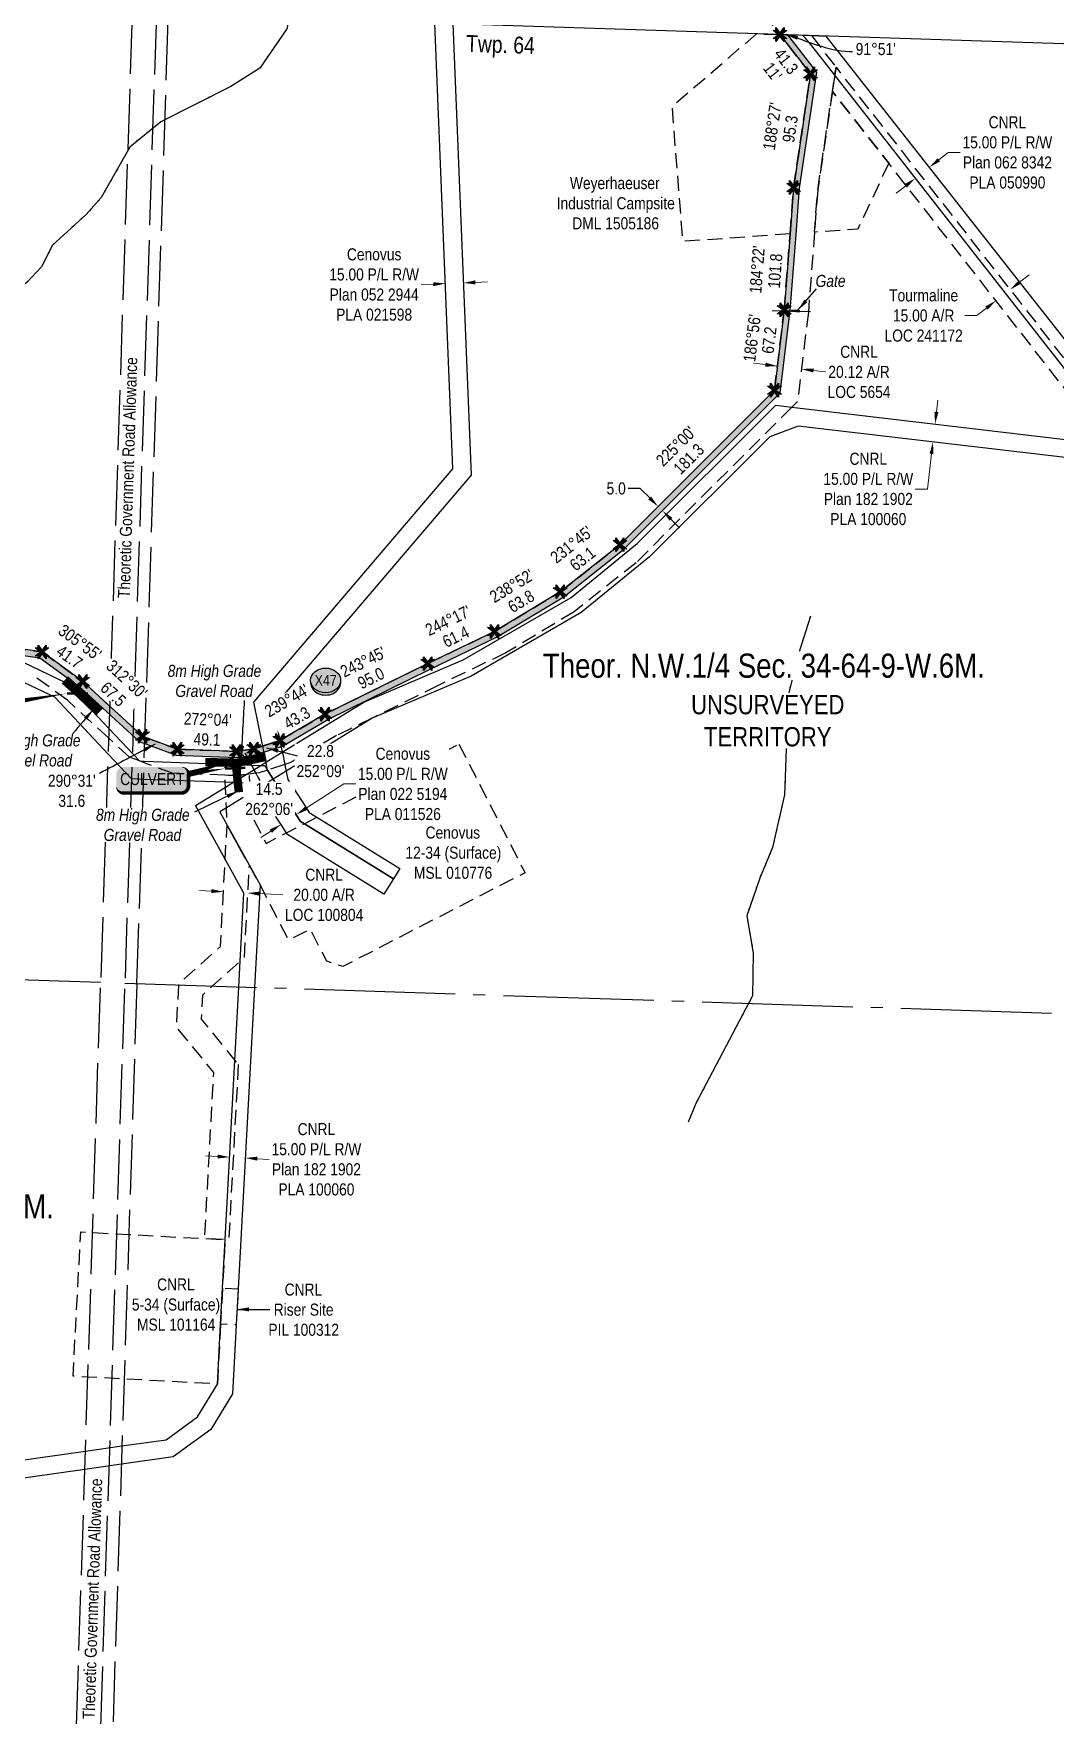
# Model space of a CAD drawing. Extents: x 350972 to 367082, y 6047220 to 6054831.
# Drawn here: x 352305 to 353153, y 6050028 to 6051423 of the extents above; entities that cross this region are included whole.
import ezdxf
from ezdxf.enums import TextEntityAlignment as Align

# ---------------------------------------------------------------- set-up
doc = ezdxf.new("R2010")
doc.units = 0
doc.header["$LTSCALE"] = 5
doc.header["$PDSIZE"] = 0.5
for name, pattern in [('foc-ACCESSROAD', [3.75, 2.5, -1.25]), ('foc-QUARTERLINE', [33, 25, -3, 2, -3]), ('foc-TRAV', [1.875, 1.25, -0.625]), ('foc-UNSURVEYED', [12.5, 10, -2.5]), ('foc-WHEELTRACKS', [2, 0.4, -1.6])]:
    doc.linetypes.add(name, pattern=pattern)
doc.layers.get('Defpoints').update_dxf_attribs({"color": 9})
for name, color, linetype in [('AS-FENCE', 48, 'foc-FENCE'), ('AS-ROADS', 254, 'Continuous'), ('C-AR', 13, 'foc-ACCESSROAD'), ('C-RW', 13, 'Continuous'), ('C-SYMBOL', 7, 'Continuous'), ('C-WS', 13, 'foc-ACCESSROAD'), ('D-TXT', 6, 'Continuous'), ('F-AR', 190, 'foc-ACCESSROAD'), ('F-RW', 190, 'Continuous'), ('F-WS', 190, 'foc-ACCESSROAD'), ('L-BD', 7, 'Continuous'), ('L-BD1', 253, 'Continuous'), ('L-MON', 1, 'Continuous'), ('L-QSEC', 8, 'foc-QUARTERLINE'), ('L-ROAD-T', 7, 'Continuous'), ('L-SEC', 7, 'Continuous'), ('L-UNS-T', 3, 'Continuous'), ('L-USEC', 7, 'foc-UNSURVEYED'), ('P-CROSSINGS', 250, 'Continuous'), ('P-PROPOSED', 10, 'Continuous'), ('P-PROPOSED-H', 21, 'Continuous'), ('P-TRAV', 4, 'foc-TRAV'), ('P-TXT', 4, 'Continuous'), ('T-WATER-P3', 160, 'foc-WHEELTRACKS')]:
    doc.layers.add(name, color=color, linetype=linetype)
for name, color, linetype, lineweight in [('AS-GENERAL', 48, 'Continuous', 18), ('C-AR-T', 13, 'Continuous', 9), ('C-RW-T', 13, 'Continuous', 9), ('C-WS-T', 13, 'Continuous', 9), ('F-AR-T', 190, 'Continuous', 9), ('F-RW-T', 190, 'Continuous', 9), ('F-WS-T', 190, 'Continuous', 9), ('T-TEXT', 48, 'Continuous', 18)]:
    doc.layers.add(name, color=color, linetype=linetype, lineweight=lineweight)
doc.styles.add('175L', font='ARIALN.TTF', dxfattribs={"height": 20})
doc.styles.add('80', font='ARIALN.TTF', dxfattribs={"height": 10})
doc.styles.add('80CG', font='ARIALN.TTF', dxfattribs={"height": 10})
doc.styles.add('80L', font='ARIALN.TTF', dxfattribs={"height": 10})
doc.styles.add('Crossing', font='ARIALN.TTF', dxfattribs={"height": 10})
doc.styles.add('foc-LtypeFont', font='ARIALN.TTF', dxfattribs={"height": 7.35})
doc.styles.get("Standard").update_dxf_attribs({"font": 'ARIALN.TTF'})
doc.linetypes.add('foc-FENCE', pattern='A,10,-1,["X",foc-LtypeFont,S=0.2,R=0,X=-0.625,Y=-0.75],-1.24', length=12.24)
doc.linetypes.add('foc-TOPO-flowdirection-NOLINE', pattern='A,0,[">",foc-LtypeFont,S=0.3,R=0,X=0,Y=-0.945],-20,[">",foc-LtypeFont,S=0.3,R=0,X=0,Y=-0.945],0', length=20)
doc.dimstyles.new('Compass 5 000', dxfattribs={"dimscale": 5, "dimtxt": 9, "dimasz": 2, "dimexe": 0.2, "dimexo": 0.0625, "dimgap": 0.5, "dimtad": 0, "dimtih": 1, "dimtoh": 1, "dimzin": 0, "dimdsep": 46, "dimtxsty": '80CG', "dimcen": 0.1, "dimse1": 1, "dimse2": 1, "dimclrd": 256, "dimclrt": 256, "dimaunit": 1, "dimadec": 4, "dimazin": 0, "dimtfac": 0.06, "dimtofl": 0, "dimtmove": 0, "dimatfit": 1, "dimfxl": 0.2, "dimtolj": 1, "dimtzin": 0, "dimlwd": -1, "dimarcsym": 0})

# ---------------------------------------------------------------- blocks, each defined once
blk = doc.blocks.new('*D476')
at = {"layer": 'Defpoints', "color": 0, "transparency": 16777216}
for p in [(352646, 6051224.1), (352661, 6051224.7), (352646.4, 6051215.4)]:
    blk.add_point(p, dxfattribs=at)
at = {"layer": 'F-RW-T', "transparency": 16777216}
for p, q in [((352636.4, 6051215), (352626.4, 6051214.6)), ((352671.4, 6051216.4), (352681.4, 6051216.8))]:
    blk.add_line(p, q, dxfattribs=at)
for points in [[(352636.3, 6051216.6), (352636.5, 6051213.3), (352646.4, 6051215.4)], [(352671.3, 6051218.1), (352671.4, 6051214.7), (352661.4, 6051216)]]:
    blk.add_solid(points, dxfattribs=at)
at = {"layer": 'F-RW-T', "transparency": 16777216, "insert": (352587.3, 6051214.6), "char_height": 10, "attachment_point": 5, "style": '80CG'}
blk.add_mtext('\\A1;Cenovus\\P15.00 P/L R/W\\PPlan 052 2944\\PPLA 021598', dxfattribs=at)
blk = doc.blocks.new('*D481')
at = {"layer": 'C-RW-T', "transparency": 16777216}
for p, q in [((353055.8, 6051318), (353063.6, 6051324.2)), ((353063.6, 6051324.2), (353073.6, 6051324.2)), ((353028.3, 6051296.5), (353020.4, 6051290.3))]:
    blk.add_line(p, q, dxfattribs=at)
for points in [[(353054.8, 6051319.4), (353056.8, 6051316.7), (353047.9, 6051311.9)], [(353027.2, 6051297.8), (353029.3, 6051295.1), (353036.1, 6051302.6)]]:
    blk.add_solid(points, dxfattribs=at)
at = {"layer": 'Defpoints', "color": 0, "transparency": 16777216}
for p in [(353047.9, 6051311.9), (353049.6, 6051309.7), (353037.8, 6051300.5)]:
    blk.add_point(p, dxfattribs=at)
at = {"layer": 'C-RW-T', "transparency": 16777216, "insert": (353112.7, 6051324.2), "char_height": 10, "attachment_point": 5, "style": '80CG'}
blk.add_mtext('\\A1;CNRL\\P15.00 P/L R/W\\PPlan 062 8342\\PPLA 050990', dxfattribs=at)
blk = doc.blocks.new('*D482')
at = {"layer": 'Defpoints', "color": 0, "transparency": 16777216}
for p in [(353103.2, 6051201.2), (353115.3, 6051185.7), (353127.1, 6051194.9)]:
    blk.add_point(p, dxfattribs=at)
at = {"layer": 'F-AR-T', "transparency": 16777216}
for p, q in [((353122.8, 6051216.6), (353130.7, 6051222.7)), ((353087.4, 6051188.9), (353077.4, 6051188.9)), ((353095.3, 6051195.1), (353087.4, 6051188.9))]:
    blk.add_line(p, q, dxfattribs=at)
for points in [[(353121.8, 6051217.9), (353123.9, 6051215.3), (353115, 6051210.4)], [(353094.3, 6051196.4), (353096.3, 6051193.8), (353103.2, 6051201.2)]]:
    blk.add_solid(points, dxfattribs=at)
at = {"layer": 'F-AR-T', "transparency": 16777216, "insert": (353043.2, 6051188.9), "char_height": 10, "attachment_point": 5, "style": '80CG'}
blk.add_mtext('\\A1;Tourmaline\\P15.00 A/R\\PLOC 241172', dxfattribs=at)
blk = doc.blocks.new('*D483')
at = {"layer": 'C-RW-T', "transparency": 16777216}
for p, q in [((353053.9, 6051108.9), (353055, 6051118.8)), ((353049.8, 6051074.1), (353046.3, 6051045)), ((353046.3, 6051045), (353036.3, 6051045))]:
    blk.add_line(p, q, dxfattribs=at)
for points in [[(353052.2, 6051109.1), (353055.5, 6051108.7), (353052.7, 6051098.9)], [(353048.1, 6051074.3), (353051.4, 6051073.9), (353050.9, 6051084)]]:
    blk.add_solid(points, dxfattribs=at)
at = {"layer": 'Defpoints', "color": 0, "transparency": 16777216}
for p in [(353031.1, 6051101.5), (353029.4, 6051086.6), (353050.9, 6051084)]:
    blk.add_point(p, dxfattribs=at)
at = {"layer": 'C-RW-T', "transparency": 16777216, "insert": (352997.3, 6051045), "char_height": 10, "attachment_point": 5, "style": '80CG'}
blk.add_mtext('\\A1;CNRL\\P15.00 P/L R/W\\PPlan 182 1902\\PPLA 100060', dxfattribs=at)
blk = doc.blocks.new('*D484')
at = {"layer": 'C-AR-T', "transparency": 16777216}
for p, q in [((352912, 6051148.2), (352902, 6051149.4)), ((352951.8, 6051143.3), (352961.7, 6051142.1))]:
    blk.add_line(p, q, dxfattribs=at)
for points in [[(352912.2, 6051149.8), (352911.7, 6051146.5), (352921.9, 6051146.9)], [(352952, 6051145), (352951.6, 6051141.7), (352941.8, 6051144.5)]]:
    blk.add_solid(points, dxfattribs=at)
at = {"layer": 'Defpoints', "color": 0, "transparency": 16777216}
for p in [(352925.7, 6051178.4), (352945.7, 6051175.9), (352921.9, 6051146.9)]:
    blk.add_point(p, dxfattribs=at)
at = {"layer": 'C-AR-T', "transparency": 16777216, "insert": (352989.6, 6051142.1), "char_height": 10, "attachment_point": 5, "style": '80CG'}
blk.add_mtext('\\A1;CNRL\\P20.12 A/R\\PLOC 5654', dxfattribs=at)
blk = doc.blocks.new('*D487')
at = {"layer": 'C-AR-T', "transparency": 16777216}
for p, q in [((352452.3, 6050711.5), (352442.3, 6050712)), ((352492.2, 6050709.3), (352511.5, 6050708.3))]:
    blk.add_line(p, q, dxfattribs=at)
for points in [[(352452.4, 6050713.1), (352452.2, 6050709.8), (352462.3, 6050710.9)], [(352492.3, 6050711), (352492.1, 6050707.6), (352482.2, 6050709.8)]]:
    blk.add_solid(points, dxfattribs=at)
at = {"layer": 'Defpoints', "color": 0, "transparency": 16777216}
for p in [(352482.2, 6050709.8), (352461.5, 6050696.7), (352481.5, 6050695.7)]:
    blk.add_point(p, dxfattribs=at)
at = {"layer": 'C-AR-T', "transparency": 16777216, "insert": (352545.8, 6050708.3), "char_height": 10, "attachment_point": 5, "style": '80CG'}
blk.add_mtext('\\A1;CNRL\\P20.00 A/R\\PLOC 100804', dxfattribs=at)
blk = doc.blocks.new('*D488')
at = {"layer": 'Defpoints', "color": 0, "transparency": 16777216}
for p in [(352501.5, 6050779.8), (352514.1, 6050788), (352522.6, 6050774.8)]:
    blk.add_point(p, dxfattribs=at)
at = {"layer": 'F-RW-T', "transparency": 16777216}
for p, q in [((352531, 6050780.2), (352562.1, 6050800.3)), ((352562.1, 6050800.3), (352572.1, 6050800.3)), ((352501.6, 6050761.2), (352493.2, 6050755.8))]:
    blk.add_line(p, q, dxfattribs=at)
for points in [[(352530.1, 6050781.6), (352531.9, 6050778.8), (352522.6, 6050774.8)], [(352500.7, 6050762.6), (352502.5, 6050759.8), (352510, 6050766.7)]]:
    blk.add_solid(points, dxfattribs=at)
at = {"layer": 'F-RW-T', "transparency": 16777216, "insert": (352611.1, 6050800.3), "char_height": 10, "attachment_point": 5, "style": '80CG', "bg_fill": 3, "box_fill_scale": 1.1, "bg_fill_color": 256, "bg_fill_true_color": 13158600, "bg_fill_transparency": 0}
blk.add_mtext('\\A1;Cenovus\\P15.00 P/L R/W\\PPlan 022 5194\\PPLA 011526', dxfattribs=at)
blk = doc.blocks.new('*D489')
at = {"layer": 'C-RW-T', "transparency": 16777216}
for p, q in [((352457.4, 6050491.2), (352447.4, 6050491.8)), ((352490.3, 6050489.4), (352500.3, 6050488.9))]:
    blk.add_line(p, q, dxfattribs=at)
for points in [[(352457.5, 6050492.9), (352457.3, 6050489.6), (352467.4, 6050490.7)], [(352490.4, 6050491.1), (352490.3, 6050487.8), (352480.4, 6050490)]]:
    blk.add_solid(points, dxfattribs=at)
at = {"layer": 'Defpoints', "color": 0, "transparency": 16777216}
for p in [(352468.1, 6050504.6), (352481.1, 6050503.9), (352480.4, 6050490)]:
    blk.add_point(p, dxfattribs=at)
at = {"layer": 'C-RW-T', "transparency": 16777216, "insert": (352539.4, 6050488.9), "char_height": 10, "attachment_point": 5, "style": '80CG'}
blk.add_mtext('\\A1;CNRL\\P15.00 P/L R/W\\PPlan 182 1902\\PPLA 100060', dxfattribs=at)
blk = doc.blocks.new('*U524')
h = blk.add_hatch(color=254)
edge = h.paths.add_edge_path()
edge.add_line((-24, -11.5), (24, -11.5))
edge.add_arc((24, -5.5), 6, 270, 360)
edge.add_line((30, -5.5), (30, 4))
edge.add_arc((24, 4), 6, 0, 90)
edge.add_line((24, 10), (-24, 10))
edge.add_arc((-24, 4), 6, 90, 180)
edge.add_line((-30, 4), (-30, -5.5))
edge.add_arc((-24, -5.5), 6, 180, 270)
at = {"color": 160, "flags": 128}
blk.add_lwpolyline([(-24, -11.5, 3, 3, 0), (24, -11.5, 3, 3, 0.414214), (30, -5.5, 3, 3, 0), (30, 4, 3, 0, 0.414214), (24, 10, 0, 0, 0), (-24, 10, 0, 0, 0.414214), (-30, 4, 0, 0, 0), (-30, -5.5, 0, 3, 0.414214)], format="xyseb", close=True, dxfattribs=at)
at = {"color": 160, "style": '80'}
blk.add_attdef('ENTER_TEXT_001', (-26.8, -4.9), '', height=10, dxfattribs=at)
blk = doc.blocks.new('xing2')
h = blk.add_hatch(color=50)
h.dxf.hatch_style = 1
edge = h.paths.add_edge_path()
edge.add_ellipse((0, 0), major_axis=(-12.5, 0), ratio=0.816297, start_angle=0, end_angle=360)
h = blk.add_hatch(color=250)
h.dxf.hatch_style = 1
edge = h.paths.add_edge_path()
edge.add_ellipse((0, -2), major_axis=(-12.5, 0), ratio=0.816297, start_angle=0, end_angle=180)
edge.add_line((12.5, -2), (12.5, 0))
edge.add_ellipse((0, 0), major_axis=(-12.5, 0), ratio=0.816297, start_angle=0, end_angle=180, ccw=False)
edge.add_line((-12.5, 0), (-12.5, -2))
at = {"color": 250}
blk.add_ellipse((0, 0), major_axis=(-12.5, 0), ratio=0.816297, dxfattribs=at)
blk.add_ellipse((0, -2), major_axis=(-12.5, 0), ratio=0.816297, start_param=0, end_param=3.141593, dxfattribs=at)
at = {"color": 250, "style": 'Crossing'}
blk.add_attdef('CROSSING', text='', height=9, dxfattribs=at).set_placement((0.1, 0), align=Align.MIDDLE_CENTER)
at = {"color": 250, "style": 'Crossing', "flags": 1}
for tag, p in [('OWNER', (0.1, -12.5)), ('DESCRIPTION', (0.1, -25.8)), ('LOCATION', (0.1, -39.3)), ('DWG_REF', (0.1, -52.8))]:
    blk.add_attdef(tag, text='', height=9, dxfattribs=at).set_placement(p, align=Align.MIDDLE_CENTER)
blk = doc.blocks.new('TEMP')
h = blk.add_hatch(color=255)
h.dxf.hatch_style = 1
h.paths.add_polyline_path([(0, 0.25), (-0.67, 1.15), (-0.67, 0.67), (-1.15, 0.67), (-0.25, 0), (-1.15, -0.67), (-0.67, -0.67), (-0.67, -1.15), (0, -0.25), (0.67, -1.15), (0.67, -0.67), (1.15, -0.67), (0.25, 0), (1.15, 0.67), (0.67, 0.67), (0.67, 1.15)])
h.paths.add_polyline_path([(0.57, 0.85), (0.57, 0.57), (0.85, 0.57), (0.08, 0), (0.85, -0.57), (0.57, -0.57), (0.57, -0.85), (0, -0.08), (-0.57, -0.85), (-0.57, -0.57), (-0.85, -0.57), (-0.08, 0), (-0.85, 0.57), (-0.57, 0.57), (-0.57, 0.85), (0, 0.08)], flags=16)
h = blk.add_hatch(color=1)
h.dxf.hatch_style = 1
h.paths.add_polyline_path([(0, 0.08), (-0.57, 0.85), (-0.57, 0.57), (-0.85, 0.57), (-0.08, 0), (-0.85, -0.57), (-0.57, -0.57), (-0.57, -0.85), (0, -0.08), (0.57, -0.85), (0.57, -0.57), (0.85, -0.57), (0.08, 0), (0.85, 0.57), (0.57, 0.57), (0.57, 0.85)])
at = {"color": 1}
for p, q in [((-0.08, 0), (0.08, 0)), ((0, 0.08), (0, -0.08))]:
    blk.add_line(p, q, dxfattribs=at)
at = {"color": 255, "flags": 128}
blk.add_lwpolyline([(-0.25, 0), (-1.15, 0.67), (-0.67, 0.67), (-0.67, 1.15), (0, 0.25), (0.67, 1.15), (0.67, 0.67), (1.15, 0.67), (0.25, 0), (1.15, -0.67), (0.67, -0.67), (0.67, -1.15), (0, -0.25), (-0.67, -1.15), (-0.67, -0.67), (-1.15, -0.67)], close=True, dxfattribs=at)
at = {"color": 1, "flags": 128}
blk.add_lwpolyline([(-0.08, 0), (-0.85, 0.57), (-0.57, 0.57), (-0.57, 0.85), (0, 0.08), (0.57, 0.85), (0.57, 0.57), (0.85, 0.57), (0.08, 0), (0.85, -0.57), (0.57, -0.57), (0.57, -0.85), (0, -0.08), (-0.57, -0.85), (-0.57, -0.57), (-0.85, -0.57)], close=True, dxfattribs=at)
blk = doc.blocks.new('*D620')
at = {"layer": 'Defpoints', "color": 0, "transparency": 16777216}
for p in [(352822.9, 6051030.5), (352824.6, 6051032.1), (352828.1, 6051028.6)]:
    blk.add_point(p, dxfattribs=at)
at = {"layer": 'P-TXT', "transparency": 16777216}
for p, q in [((352808.1, 6051045.4), (352798.1, 6051045.4)), ((352815.9, 6051037.6), (352808.1, 6051045.4)), ((352833.5, 6051019.9), (352840.6, 6051012.8))]:
    blk.add_line(p, q, dxfattribs=at)
for points in [[(352817, 6051038.8), (352814.7, 6051036.4), (352822.9, 6051030.5)], [(352834.7, 6051021.1), (352832.4, 6051018.7), (352826.5, 6051027)]]:
    blk.add_solid(points, dxfattribs=at)
at = {"layer": 'P-TXT', "transparency": 16777216, "insert": (352788.1, 6051045.4), "char_height": 10, "attachment_point": 5, "style": '80CG'}
blk.add_mtext('\\A1;5.0', dxfattribs=at)

msp = doc.modelspace()

# ---------------------------------------------------------------- hatches: boundary and pattern name
at = {"layer": 'P-PROPOSED-H'}
h = msp.add_hatch(color=256, dxfattribs=at)
h.dxf.hatch_style = 1
h.paths.add_polyline_path([(352158.133, 6049413.645), (352109.545, 6049455.741), (352043.461, 6049489.771), (352003.081, 6049539.502), (351977.982, 6049602.687), (351982.499, 6049689.583), (351970.279, 6049721.751), (351903.74, 6049820.401), (351886.383, 6049887.48), (351883.539, 6049908.631), (351884.21, 6049950.256), (351902.327, 6050038.192), (351890.465, 6050154.35), (351874.849, 6050194.763), (351848.327, 6050238.198), (351797.315, 6050298.475), (351761.602, 6050349.911), (351754.457, 6050378.128), (351755.164, 6050412.27), (351762.468, 6050545.45), (351754.258, 6050584.583), (351746.499, 6050631.156), (351765.284, 6050675.803), (351828.133, 6050766.886), (351828.345, 6050767.671), (351839.619, 6050806.604), (351842.676, 6050820.898), (351841.732, 6050886.966), (351849.986, 6050917.113), (351898.348, 6051010.226), (351926.7, 6051052.298), (351964.599, 6051067.671), (352073.357, 6051087.477), (352107.818, 6051086.368), (352169.195, 6051062.569), (352196.603, 6051029.71), (352203.84, 6050998.601), (352213.095, 6050934.219), (352223.859, 6050921.487), (352247.798, 6050913.746), (352268.713, 6050910.809), (352309.827, 6050905.035), (352342.348, 6050881.481), (352392.404, 6050835.609), (352395.4, 6050834.488), (352423, 6050824.161), (352473.331, 6050822.341), (352488.562, 6050824.454), (352511.164, 6050831.732), (352548.859, 6050853.722), (352633.911, 6050895.651), (352689.444, 6050922.39), (352744.567, 6050955.666), (352794.557, 6050995.066), (352924.202, 6051124.647), (352932.539, 6051193.209), (352937.353, 6051256.225), (352940.285, 6051294.594), (352954.593, 6051390.751), (352930.504, 6051421.8), (352924.008, 6051422.017), (352949.334, 6051389.374), (352935.314, 6051295.153), (352932.369, 6051256.606), (352927.562, 6051193.701), (352919.447, 6051126.963), (352791.232, 6050998.81), (352741.716, 6050959.785), (352687.063, 6050926.792), (352631.721, 6050900.145), (352546.492, 6050858.128), (352509.114, 6050836.325), (352487.444, 6050829.346), (352473.076, 6050827.353), (352423.992, 6050829.127), (352397.151, 6050839.17), (352395.065, 6050839.951), (352345.513, 6050885.361), (352311.753, 6050909.813), (352269.408, 6050915.76), (352248.923, 6050918.636), (352226.755, 6050925.805), (352217.839, 6050936.351), (352208.758, 6050999.525), (352201.203, 6051032), (352172.207, 6051066.763), (352108.831, 6051091.338), (352072.985, 6051092.491), (351963.197, 6051072.497), (351923.407, 6051056.357), (351894.043, 6051012.783), (351845.304, 6050918.946), (351836.723, 6050887.603), (351837.669, 6050821.391), (351834.768, 6050807.824), (351823.53, 6050769.018), (351760.876, 6050678.218), (351741.33, 6050631.761), (351749.343, 6050583.658), (351757.441, 6050545.067), (351750.168, 6050412.459), (351749.445, 6050377.556), (351756.978, 6050347.805), (351793.345, 6050295.427), (351844.262, 6050235.263), (351870.348, 6050192.541), (351885.56, 6050153.174), (351897.275, 6050038.448), (351879.221, 6049950.815), (351878.534, 6049908.337), (351881.472, 6049886.502), (351899.115, 6049818.317), (351965.811, 6049719.435), (351977.452, 6049688.792), (351972.932, 6049601.856), (351998.717, 6049536.945), (352040.241, 6049485.806), (352106.724, 6049451.57), (352150.233, 6049413.875), (352049.473, 6049336.359), (352044.515, 6049341.973), (351995.422, 6049298.539), (352015.298, 6049276.073), (352027.41, 6049286.788), (352064.376, 6049319.492), (352055.572, 6049328.437), (352157.946, 6049407.193), (352192.423, 6049377.323), (352250.393, 6049344.608), (352317.77, 6049322.287), (352353.528, 6049310.441), (352471.005, 6049250.63), (352499.397, 6049238.766), (352500.221, 6049238.742), (352549.584, 6049171.274), (352563.461, 6049097.749), (352598.202, 6049018.066), (352648.747, 6048902.153), (352688.702, 6048827.645), (352703.126, 6048714.762), (352759.331, 6048611.563), (352807.368, 6048546.875), (352857.875, 6048448.706), (353024.627, 6048290.732), (353166.055, 6048156.756), (353212.68, 6048085.958), (353315.543, 6047991.619), (353341.558, 6047978.29), (353457.077, 6047954.292), (353577.175, 6047888.034), (353571.83, 6047866.133), (353577.664, 6047812.963), (353594.352, 6047797.106), (353610.696, 6047798.478), (353629.243, 6047810.34), (353648.841, 6047844.302), (353661.157, 6047855.512), (353682.935, 6047857.853), (353773, 6047817.376), (353893.164, 6047761.037), (353930.228, 6047732.207), (353990.997, 6047689.395), (354004.507, 6047679.877), (354006.433, 6047678.972), (353966.871, 6047603.989), (353892.167, 6047525.754), (353866.475, 6047509.641), (353845.805, 6047514.377), (353818.928, 6047557.233), (353784.995, 6047535.952), (353787.71, 6047531.753), (353817.349, 6047550.342), (353842.67, 6047509.967), (353867.377, 6047504.305), (353895.352, 6047521.85), (353970.967, 6047601.04), (354013.298, 6047681.27), (354007.029, 6047684.216), (353993.876, 6047693.482), (353933.204, 6047736.226), (353895.792, 6047765.326), (353775.086, 6047821.919), (353683.749, 6047862.968), (353659, 6047860.308), (353644.9, 6047847.475), (353625.522, 6047813.894), (353609.045, 6047803.356), (353595.731, 6047802.239), (353582.522, 6047814.521), (353576.896, 6047865.803), (353581.874, 6047886.2), (353584.591, 6047891.116), (353579.093, 6047892.685), (353458.832, 6047959.033), (353343.236, 6047983.047), (353318.424, 6047995.761), (353216.515, 6048089.224), (353169.913, 6048159.988), (353028.066, 6048294.361), (352861.931, 6048451.75), (352811.626, 6048549.527), (352763.553, 6048614.262), (352707.966, 6048716.327), (352693.544, 6048829.194), (352653.249, 6048904.337), (352602.785, 6049020.064), (352568.269, 6049099.23), (352554.291, 6049173.292), (352502.811, 6049243.669), (352500.469, 6049243.737), (352473.097, 6049255.175), (352355.459, 6049315.068), (352319.342, 6049327.033), (352252.427, 6049349.201), (352195.317, 6049381.431), (352158.133, 6049413.645), (352048.047, 6049328.955), (352057.114, 6049319.743), (352024.097, 6049290.532), (352015.73, 6049283.13), (352002.479, 6049298.108), (352044.08, 6049334.913), (352048.818, 6049329.549)])

# ---------------------------------------------------------------- linework, layer by layer
at = {"layer": 'AS-FENCE', "flags": 128}
for points in [[(352917.585, 6051193.187), (352933.369, 6051192.86)], [(352940.61, 6051192.575), (352949.325, 6051192.361)]]:
    msp.add_lwpolyline(points, dxfattribs=at)
at = {"layer": 'AS-GENERAL', "const_width": 2, "flags": 128}
for points in [[(352933.369, 6051192.86), (352940.61, 6051192.575)], [(352332.512, 6050875.382), (352349.81, 6050875.36)], [(352463.581, 6050813.045), (352468.749, 6050822.045)], [(352463.581, 6050813.045), (352480.382, 6050813.679)]]:
    msp.add_lwpolyline(points, dxfattribs=at)
at = {"layer": 'AS-ROADS', "flags": 128}
for points, const_width in [([(352330.699, 6050886.591), (352343.789, 6050874.96), (352359.393, 6050859.889)], 7.999), ([(352447.257, 6050818.422), (352473.72, 6050817.877), (352497.474, 6050822.78)], 6.999), ([(352473.687, 6050817.867), (352473.181, 6050811.177), (352475.032, 6050793.409)], 6.999)]:
    msp.add_lwpolyline(points, dxfattribs=dict(at, const_width=const_width))
at = {"layer": 'C-AR'}
msp.add_lwpolyline([(352248.923, 6050918.636), (352311.753, 6050909.813), (352345.513, 6050885.361), (352367.807, 6050864.93), (352395.065, 6050839.951), (352397.151, 6050839.17), (352423.992, 6050829.127), (352473.076, 6050827.353), (352487.444, 6050829.346), (352494.829, 6050831.724), (352509.114, 6050836.325), (352546.492, 6050858.128), (352631.721, 6050900.145), (352687.063, 6050926.792), (352741.716, 6050959.785), (352791.232, 6050998.81), (352919.447, 6051126.963), (352927.562, 6051193.701), (352932.369, 6051256.606), (352935.314, 6051295.153), (352949.334, 6051389.374), (352924.02, 6051422.001), (352942.642, 6051421.397), (352950.128, 6051421.155), (352970.495, 6051394.927), (352969.521, 6051388.378), (352967.503, 6051374.82), (352955.314, 6051292.903), (352952.652, 6051258.057), (352947.583, 6051191.72), (352938.577, 6051117.645), (352933.872, 6051112.944), (352804.612, 6050983.747), (352753.184, 6050943.214), (352696.644, 6050909.081), (352640.532, 6050882.063), (352585.543, 6050854.938), (352556.018, 6050840.4), (352556.018, 6050840.4), (352517.355, 6050817.845), (352513.174, 6050816.499), (352498.891, 6050811.86), (352491.941, 6050809.664), (352483.439, 6050808.485), (352480.985, 6050808.145), (352474.103, 6050807.189), (352463.459, 6050807.574), (352420.002, 6050809.145), (352396.461, 6050817.953), (352392.713, 6050819.357), (352384.357, 6050822.483), (352366.946, 6050838.438), (352332.778, 6050869.752), (352304.004, 6050890.591)], dxfattribs=at)
at = {"layer": 'C-AR', "flags": 128}
msp.add_lwpolyline([(352474.538, 6050567.472), (352466.68, 6050422.101), (352463.687, 6050422.263), (352446.716, 6050423.178), (352454.156, 6050560.835), (352423.37, 6050598.623), (352425.27, 6050633.383), (352425.336, 6050634.573), (352459.814, 6050665.521), (352463.717, 6050737.854), (352465.243, 6050766.143), (352483.482, 6050733.084), (352479.332, 6050656.176), (352476.169, 6050653.336), (352452.941, 6050632.484), (352444.848, 6050625.221), (352443.756, 6050605.255), (352471.719, 6050570.933), (352474.538, 6050567.472)], close=True, dxfattribs=at)
at = {"layer": 'C-RW', "flags": 128}
for points in [[(353295.933, 6050974.908), (353270.842, 6051006.904), (353199.723, 6051095.48), (353160.005, 6051144.95), (352969.521, 6051388.378), (352949.725, 6051413.678), (352944.898, 6051419.187), (352942.642, 6051421.398), (352950.128, 6051421.155), (352962.127, 6051420.767), (353171.754, 6051154.268), (353200.465, 6051118.477), (353206.429, 6051111.043), (353215.822, 6051099.333), (353218.961, 6051095.436), (353222.433, 6051091.124), (353234.559, 6051076.072), (353282.589, 6051016.224), (353296.687, 6050998.246)], [(351915.638, 6050186.004), (352347.747, 6050246.89), (352378.067, 6050251.163), (352414.797, 6050256.338), (352440.651, 6050275.154), (352457.219, 6050302.479), (352459.907, 6050352.261), (352461.525, 6050382.209), (352463.687, 6050422.263), (352471.719, 6050570.933), (352475.004, 6050631.767), (352476.169, 6050653.336), (352479.216, 6050709.758), (352463.717, 6050737.854), (352439.134, 6050782.415), (352463.911, 6050797.647), (352470.157, 6050801.487), (352480.985, 6050808.145), (352493.352, 6050815.746), (352497.555, 6050818.33), (352511.117, 6050826.668), (352520.885, 6050832.673), (352578.658, 6050868.192), (352661.179, 6050903.278), (352750.636, 6050954.979), (352805.56, 6050999.844), (352920.699, 6051114.496), (352933.872, 6051112.944)], [(352933.872, 6051112.944), (353182.038, 6051083.703), (353199.035, 6051074.198), (353207.632, 6051069.391), (353295.416, 6050958.888)], [(353177.32, 6051069.155), (352939.038, 6051097.232), (352915.513, 6051088.162), (352815.621, 6050988.695), (352759.189, 6050942.596), (352667.891, 6050889.832), (352585.546, 6050854.922), (352528.741, 6050819.896), (352514.281, 6050811.005), (352503.559, 6050804.415), (352490.764, 6050796.549), (352484.167, 6050792.493), (352464.664, 6050780.503), (352459.18, 6050777.131), (352465.243, 6050766.143), (352483.482, 6050733.084), (352492.612, 6050716.535), (352488.004, 6050631.345), (352474.49, 6050381.509), (352472.871, 6050351.56), (352469.775, 6050294.33), (352451.922, 6050264.804), (352420.597, 6050242.008), (352377.574, 6050235.945), (352347.254, 6050231.673), (351917.73, 6050171.151)]]:
    msp.add_lwpolyline(points, dxfattribs=at)
at = {"layer": 'C-WS', "flags": 128}
for points in [[(352459.907, 6050352.261), (352457.219, 6050302.479), (352379.867, 6050306.659), (352349.738, 6050308.288), (352337.445, 6050308.952), (352343.908, 6050428.724), (352353.626, 6050428.199), (352383.755, 6050426.575), (352446.716, 6050423.178), (352463.687, 6050422.263), (352461.525, 6050382.209), (352459.907, 6050352.261)], [(352474.49, 6050381.509), (352472.871, 6050351.56), (352459.907, 6050352.261), (352461.525, 6050382.209), (352474.49, 6050381.509)]]:
    msp.add_lwpolyline(points, close=True, dxfattribs=at)
at = {"layer": 'F-AR', "flags": 128}
msp.add_lwpolyline([(353295.416, 6050958.888), (353207.632, 6051069.391), (353199.219, 6051079.876), (353151.86, 6051138.904), (353014.262, 6051315.201), (352967.504, 6051374.82), (352969.521, 6051388.378), (352970.495, 6051394.928), (353163.597, 6051148.237), (353198.658, 6051104.211), (353199.952, 6051102.585), (353211.129, 6051088.551), (353296.155, 6050981.783)], dxfattribs=at)
at = {"layer": 'F-RW', "flags": 128}
msp.add_lwpolyline([(352652.714, 6051430.796), (352667.805, 6051056.383), (352503.589, 6050864.076), (352508.901, 6050837.709), (352509.118, 6050836.327), (352511.117, 6050826.668), (352511.472, 6050824.945), (352512.906, 6050817.827), (352513.174, 6050816.499), (352513.554, 6050814.614), (352514.281, 6050811.005), (352514.63, 6050809.272), (352515.699, 6050803.968), (352527.495, 6050785.714), (352533.428, 6050776.533), (352538.31, 6050773.48), (352539.819, 6050772.704), (352608.528, 6050730.195), (352608.528, 6050730.195), (352603.282, 6050721.685), (352533.036, 6050764.987), (352529.4, 6050767.355), (352526.239, 6050769.238), (352506.297, 6050800.105), (352504.456, 6050802.993), (352503.559, 6050804.415), (352498.893, 6050811.84), (352498.624, 6050813.08), (352497.912, 6050816.576), (352497.555, 6050818.33), (352494.829, 6050831.724), (352494.601, 6050832.84), (352487.393, 6050868.248), (352652.577, 6051061.635), (352637.692, 6051431.284)], dxfattribs=at)
at = {"layer": 'F-RW'}
msp.add_lwpolyline([(352296.551, 6050901.075), (352331.321, 6050884.399), (352367.199, 6050846.228), (352392.713, 6050819.358), (352396.499, 6050819.106), (352493.352, 6050815.746), (352496.401, 6050815.641), (352498.893, 6050811.84), (352503.559, 6050804.415), (352504.456, 6050802.993), (352506.297, 6050800.105), (352526.239, 6050769.238), (352529.4, 6050767.355), (352533.036, 6050764.987), (352603.282, 6050721.685), (352595.418, 6050708.927), (352515.482, 6050758.254), (352514.541, 6050759.705), (352493.647, 6050791.905), (352491.665, 6050795.098), (352490.764, 6050796.549), (352488.094, 6050800.851), (352483.779, 6050801.004), (352473.283, 6050801.376), (352470.157, 6050801.487), (352463.725, 6050801.715), (352396.012, 6050804.118), (352386.03, 6050804.636), (352366.511, 6050825.069), (352322.398, 6050872.173), (352292.036, 6050886.732)], dxfattribs=at)
at = {"layer": 'F-WS', "flags": 128}
for points in [[(352932.369, 6051256.606), (352843.481, 6051250.368), (352834.591, 6051362.512), (352904.597, 6051422.63), (352907.158, 6051422.547), (352923.998, 6051422.001), (352949.334, 6051389.374), (352935.314, 6051295.153), (352932.369, 6051256.606)], [(353014.262, 6051315.201), (352988.48, 6051260.577), (352952.652, 6051258.057), (352955.314, 6051292.903), (352967.504, 6051374.82), (353014.262, 6051315.201)], [(352657.612, 6050833.362), (352712.541, 6050726.686), (352605.872, 6050671.768), (352561.413, 6050648.891), (352547.949, 6050653.202), (352534.219, 6050679.869), (352516.449, 6050670.715), (352492.612, 6050716.535), (352483.482, 6050733.084), (352465.243, 6050766.143), (352464.664, 6050780.503), (352464.459, 6050785.592), (352463.911, 6050797.647), (352463.725, 6050801.715), (352463.459, 6050807.574), (352474.103, 6050807.189), (352480.985, 6050808.145), (352483.439, 6050808.485), (352483.779, 6050801.004), (352484.167, 6050792.493), (352484.439, 6050786.491), (352484.935, 6050775.603), (352497.607, 6050750.988), (352513.867, 6050759.358), (352514.541, 6050759.705), (352529.4, 6050767.355), (352539.819, 6050772.704), (352657.612, 6050833.362)]]:
    msp.add_lwpolyline(points, close=True, dxfattribs=at)
at = {"layer": 'L-QSEC', "flags": 128}
for points in [[(352360.347, 6050635.49), (351591.311, 6050660.421)], [(353149.248, 6050609.916), (352380.456, 6050634.839)]]:
    msp.add_lwpolyline(points, dxfattribs=at)
at = {"layer": 'L-SEC', "flags": 128}
msp.add_lwpolyline([(353209.968, 6051412.741), (352406.602, 6051438.782)], dxfattribs=at)
at = {"layer": 'L-USEC', "flags": 128}
for points in [[(352386.49, 6051439.441), (352360.347, 6050635.49)], [(352406.599, 6051438.787), (352380.456, 6050634.836)], [(352390.495, 6050634.513), (352416.64, 6051438.463)], [(352334.279, 6049831.485), (352360.347, 6050635.49)], [(352354.389, 6049830.833), (352380.456, 6050634.838)], [(352390.495, 6050634.513), (352364.429, 6049830.508)]]:
    msp.add_lwpolyline(points, dxfattribs=at)
at = {"layer": 'P-TRAV', "flags": 128}
msp.add_lwpolyline([(352924.008, 6051422.017), (352908.263, 6051442.648)], dxfattribs=at)
at = {"layer": 'T-TEXT', "color": 160, "flags": 128}
for points in [[(352332.512, 6050875.382, 0, 4.999, 0), (352281.802, 6050867.242, 0, 0, 0)], [(352466.12, 6050818.614, 0, 4.999, 0), (352433.369, 6050808.627, 0, 0, 0)], [(352463.581, 6050813.045, 0, 4.999, 0), (352433.369, 6050808.627, 0, 0, 0)]]:
    msp.add_lwpolyline(points, format="xyseb", dxfattribs=at)
at = {"layer": 'T-WATER-P3', "flags": 128}
for points in [[(352519.712, 6051448.973), (352514.881, 6051426.695), (352492.539, 6051394.246), (352468.398, 6051378.977), (352410.435, 6051349.7), (352384.474, 6051328.702), (352360.931, 6051286.704), (352348.25, 6051272.705), (352320.479, 6051247.256), (352311.417, 6051229.438), (352298.737, 6051216.079), (352281.236, 6051205.259), (352235.955, 6051203.35), (352155.054, 6051213.528), (352136.344, 6051204.619), (352132.113, 6051191.26), (352130.192, 6051167.421), (352071.18, 6051146.933), (351940.845, 6051095.356), (351888.812, 6051056.529), (351854.12, 6051025.232), (351791.234, 6050949.875), (351766.952, 6050903.481), (351739.049, 6050872.692)], [(352519.712, 6051448.973), (352514.881, 6051426.695), (352492.539, 6051394.246), (352468.398, 6051378.977), (352410.435, 6051349.7), (352384.474, 6051328.702), (352360.931, 6051286.704), (352348.25, 6051272.705), (352320.479, 6051247.256), (352311.417, 6051229.438), (352298.737, 6051216.079), (352281.236, 6051205.259), (352278.819, 6051205.157)], [(352949.442, 6050939.434), (352939.631, 6050908.997), (352930.819, 6050873.979), (352927.837, 6050791.152), (352917.939, 6050747.502), (352907.221, 6050722.201), (352896.472, 6050691.03), (352901.854, 6050659.86), (352901.186, 6050624.449), (352854.151, 6050535.197), (352847.831, 6050519.649)]]:
    msp.add_lwpolyline(points, dxfattribs=at)
at = {"layer": 'T-WATER-P3', "linetype": 'foc-TOPO-flowdirection-NOLINE', "flags": 128}
for points in [[(352519.712, 6051448.973), (352514.881, 6051426.695), (352492.539, 6051394.246), (352468.398, 6051378.977), (352410.435, 6051349.7), (352384.474, 6051328.702), (352360.931, 6051286.704), (352348.25, 6051272.705), (352320.479, 6051247.256), (352311.417, 6051229.438), (352298.737, 6051216.079), (352281.236, 6051205.259), (352235.955, 6051203.35), (352155.054, 6051213.528), (352136.344, 6051204.619), (352132.113, 6051191.26), (352130.192, 6051167.421), (352071.18, 6051146.933), (351940.845, 6051095.356), (351888.812, 6051056.529), (351854.12, 6051025.232), (351791.234, 6050949.875), (351766.952, 6050903.481), (351739.049, 6050872.692)], [(352949.442, 6050939.434), (352939.631, 6050908.997), (352930.819, 6050873.979), (352927.837, 6050791.152), (352917.939, 6050747.502), (352907.221, 6050722.201), (352896.472, 6050691.03), (352901.854, 6050659.86), (352901.186, 6050624.449), (352854.151, 6050535.197), (352847.831, 6050519.649)]]:
    msp.add_lwpolyline(points, dxfattribs=at)

# ---------------------------------------------------------------- block references
at = {"xscale": 0.99986273, "yscale": 0.99986273, "zscale": 0.99986273}
msp.add_blockref('*U524', (352403.32, 6050804.293), dxfattribs=at).add_auto_attribs({'ENTER_TEXT_001': 'CULVERT'})
at = {"layer": 'L-MON', "xscale": 4.999313650000029, "yscale": 4.999313650000029, "zscale": 4.999313650000029}
for p in [(352924.008, 6051422.017), (352949.334, 6051389.374), (352935.314, 6051295.153), (352927.562, 6051193.701), (352919.447, 6051126.963), (352791.232, 6050998.81), (352741.716, 6050959.785), (352687.063, 6050926.792), (352311.753, 6050909.813), (352631.721, 6050900.145), (352395.065, 6050839.951), (352423.992, 6050829.127), (352473.076, 6050827.353)]:
    msp.add_blockref('TEMP', p, dxfattribs=at)

# ---------------------------------------------------------------- texts
at = {"layer": 'C-SYMBOL', "color": 3, "style": '175L'}
msp.add_text('Theor. S.E.1/4 Sec. 33-64-9-W.6M.', height=20, dxfattribs=at).set_placement((352142.036, 6050433.85), align=Align.BOTTOM_CENTER)
at = {"layer": 'C-WS-T', "char_height": 10, "attachment_point": 1, "style": '80L'}
for s, width, insert in [('\\pi24.39857;CNRL\\P\\pi3.46405;5-34 (Surface)\\P\\pi7.72394;MSL 101164', 78.99495, (352382.828, 6050390.118)), ('\\pi13.95177;CNRL\\P\\pi4.91357;Riser Site\\P\\pi0.48997;PIL 100312', 58.10136, (352499.052, 6050385.87))]:
    msp.add_mtext_dynamic_manual_height_columns(s, width=width, gutter_width=50, heights=[0], dxfattribs=dict(at, insert=insert))
at = {"layer": 'D-TXT', "color": 3, "insert": (352663.848, 6051421.668), "char_height": 13.9955, "attachment_point": 1, "rotation": 358.141385, "style": '80L'}
msp.add_mtext_dynamic_manual_height_columns('Twp. 64', width=56.37963, gutter_width=47.485, heights=[0], dxfattribs=at)
at = {"layer": 'F-WS-T', "insert": (352738.122, 6051303.754), "char_height": 10, "attachment_point": 1, "style": '80L'}
msp.add_mtext_dynamic_manual_height_columns('\\pi11.58138;Weyerhaeuser \\P\\pi0.5957;Industrial Campsite\\P\\pi13.54932;DML 1505186', width=97.65798, gutter_width=50, heights=[0], dxfattribs=at)
at = {"layer": 'L-BD', "style": '80L'}
for s, rotation, p in [("188°27'", 81.5366, (352917.599, 6051345.942)), ('95.3', 81.5366, (352932.434, 6051343.735)), ("184°22'", 85.6309, (352905.042, 6051227.058)), ('101.8', 85.6309, (352919.996, 6051225.915)), ("186°56'", 83.0672, (352900.855, 6051170.171)), ('67.2', 83.0672, (352914.999, 6051168.451)), ("225°00'", 44.9859, (352837.669, 6051080.566)), ('181.3', 44.9859, (352848.271, 6051069.958)), ("231°45'", 38.2431, (352751.001, 6050998.93)), ('63.1', 38.2431, (352760.285, 6050987.151)), ("238°52'", 31.1188, (352701.471, 6050964.688)), ('63.8', 31.1188, (352709.222, 6050951.848)), ("244°17'", 25.7103, (352648.548, 6050935.99)), ("305°55'", 324.0852, (352343.295, 6050917.832)), ('61.4', 25.7103, (352655.054, 6050922.477)), ('41.7', 324.0852, (352334.498, 6050905.685)), ("243°45'", 26.2426, (352578.054, 6050901.557)), ('95.0', 26.2426, (352584.685, 6050888.105))]:
    msp.add_text(s, height=9.9986, rotation=rotation, dxfattribs=at).set_placement(p, align=Align.MIDDLE)
at = {"layer": 'L-BD', "insert": (352449.443, 6050858.889), "char_height": 9.99863, "width": 33.60999, "attachment_point": 2, "rotation": 357.9295, "style": '80L'}
msp.add_mtext("272°04' 49.1", dxfattribs=at)
at = {"layer": 'L-BD', "insert": (352336.437, 6050807.975), "char_height": 9.99863, "width": 40.69773, "attachment_point": 2, "style": '80L'}
msp.add_mtext("290°31' 31.6", dxfattribs=at)
at = {"layer": 'L-BD1'}
for s, p in [('41.3', (352929.166, 6051399.873)), ("11'", (352917.909, 6051391.139))]:
    msp.add_text(s, height=9.9986, rotation=307.806109, dxfattribs=at).set_placement(p, align=Align.MIDDLE_CENTER)
msp.add_text("91%%D51'", height=9.9986, dxfattribs=at).set_placement((353003.494, 6051409.991), align=Align.MIDDLE_CENTER)
at = {"layer": 'L-ROAD-T', "style": '80L'}
for p in [(352382.707, 6051054.448), (352353.529, 6050124.297)]:
    msp.add_text('Theoretic Government Road Allowance', height=9.99677, rotation=88.197395, dxfattribs=at).set_placement(p, align=Align.MIDDLE_CENTER)
at = {"layer": 'T-TEXT', "insert": (352952.945, 6051222.614), "char_height": 9.99863, "attachment_point": 1, "style": '80L'}
msp.add_mtext_dynamic_manual_height_columns('\\pi0.60754;{\\fArial Narrow|b0|i1|c0|p34;Gate}', width=24.65662, gutter_width=50, heights=[0], dxfattribs=at)

# ---------------------------------------------------------------- dimensions: what is measured, and where the dimension line sits
at = {"layer": 'C-AR-T'}
for base, p1, p2, angle, text, picture, middle in [((352921.877, 6051146.947), (352945.665, 6051175.946), (352925.699, 6051178.374), 173.067236, 'CNRL\\P20.12 A/R\\PLOC 5654', '*D484', (352989.617, 6051142.105)), ((352482.228, 6050709.84), (352461.499, 6050696.745), (352481.463, 6050695.668), 356.911568, 'CNRL\\P20.00 A/R\\PLOC 100804', '*D487', (352545.794, 6050708.26))]:
    dim = msp.add_linear_dim(base=base, p1=p1, p2=p2, angle=angle, text=text, dimstyle='Compass 5 000', dxfattribs=at)
    dim.commit()
    dim.dimension.update_dxf_attribs({"geometry": picture, "text_midpoint": middle, "dimtype": 161})
at = {"layer": 'C-RW-T'}
for p1, p2, distance, text, picture, middle in [((353037.792, 6051300.49), (353049.587, 6051309.743), 2.711, 'CNRL\\P15.00 P/L R/W\\PPlan 062 8342\\PPLA 050990', '*D481', (353112.735, 6051324.221)), ((352468.133, 6050504.555), (352481.108, 6050503.853), -13.895, 'CNRL\\P15.00 P/L R/W\\PPlan 182 1902\\PPLA 100060', '*D489', (352539.414, 6050488.898))]:
    dim = msp.add_aligned_dim(p1=p1, p2=p2, distance=distance, text=text, dimstyle='Compass 5 000', dxfattribs=at)
    dim.commit()
    dim.dimension.update_dxf_attribs({"geometry": picture, "text_midpoint": middle})
dim = msp.add_linear_dim(base=(353050.946, 6051084.046), p1=(353031.112, 6051101.486), p2=(353029.357, 6051086.59), angle=263.279779, text='CNRL\\P15.00 P/L R/W\\PPlan 182 1902\\PPLA 100060', dimstyle='Compass 5 000', dxfattribs=at)
dim.commit()
dim.dimension.update_dxf_attribs({"geometry": '*D483', "text_midpoint": (352997.259, 6051044.992), "dimtype": 161})
at = {"layer": 'F-AR-T'}
dim = msp.add_aligned_dim(p1=(353127.093, 6051194.871), p2=(353115.339, 6051185.697), distance=-19.721, text='Tourmaline\\P15.00 A/R\\PLOC 241172', dimstyle='Compass 5 000', dxfattribs=at)
dim.commit()
dim.dimension.update_dxf_attribs({"geometry": '*D482', "text_midpoint": (353043.169, 6051188.938)})
at = {"layer": 'F-RW-T'}
dim = msp.add_aligned_dim(p1=(352661.022, 6051224.685), p2=(352646.036, 6051224.081), distance=8.707, text='Cenovus\\P15.00 P/L R/W\\PPlan 052 2944\\PPLA 021598', dimstyle='Compass 5 000', dxfattribs=at)
dim.commit()
dim.dimension.update_dxf_attribs({"geometry": '*D476', "text_midpoint": (352587.316, 6051214.577)})
at = {"layer": 'P-TXT'}
dim = msp.add_linear_dim(base=(352822.936, 6051030.499), p1=(352828.107, 6051028.599), p2=(352824.572, 6051032.135), angle=134.985918, text='5.0', dimstyle='Compass 5 000', dxfattribs=at)
dim.commit()
dim.dimension.update_dxf_attribs({"geometry": '*D620', "text_midpoint": (352788.099, 6051045.391), "dimtype": 161})

# ---------------------------------------------------------------- leaders
at = {"layer": 'C-WS-T', "path_type": 1}
msp.add_leader([(352473.362, 6050364.419), (352500.681, 6050364.419)], dimstyle='Compass 5 000', override={"dimgap": 0.5, "dimtad": 0}, dxfattribs=at)
at = {"layer": 'L-BD', "path_type": 1}
msp.add_leader([(352405.713, 6050833.438), (352359.348, 6050808.983)], dimstyle='Compass 5 000', override={"dimgap": 0.5, "dimtad": 0}, dxfattribs=at)
at = {"layer": 'L-BD1', "path_type": 1}
for points in [[(352928.929, 6051421.842), (352981.663, 6051408.052), (352984.302, 6051408.052)], [(352480.144, 6050825.822), (352492.337, 6050803.049)]]:
    msp.add_leader(points, dimstyle='Compass 5 000', override={"dimgap": 0.5, "dimtad": 0}, dxfattribs=at)
at = {"layer": 'T-TEXT', "path_type": 1}
for points in [[(352938.944, 6051193.471), (352954.205, 6051210.986)], [(352477.173, 6050822.002), (352479.759, 6050869.5)]]:
    msp.add_leader(points, dimstyle='Compass 5 000', override={"dimgap": 0.5, "dimtad": 0}, dxfattribs=at)

# ---------------------------------------------------------------- next in the draw order: texts
at = {"layer": 'C-SYMBOL', "color": 3, "insert": (352910.62, 6050908.457), "char_height": 20, "width": 366.72578, "attachment_point": 2, "style": '175L', "bg_fill": 3, "box_fill_scale": 1.1, "bg_fill_color": 256, "bg_fill_transparency": 0}
msp.add_mtext('Theor. N.W.1/4 Sec. 34-64-9-W.6M.', dxfattribs=at)
at = {"layer": 'L-BD1', "insert": (352500.145, 6050801.224), "char_height": 9.99863, "width": 40.85485, "attachment_point": 2, "bg_fill": 3, "box_fill_scale": 1.1, "bg_fill_color": 256, "bg_fill_transparency": 0}
msp.add_mtext("14.5 262%%d06'", dxfattribs=at)
at = {"layer": 'L-UNS-T', "color": 3, "insert": (352913.864, 6050852.674), "char_height": 15.99483, "attachment_point": 5, "style": '80L', "bg_fill": 3, "box_fill_scale": 1.1, "bg_fill_color": 256, "bg_fill_transparency": 0}
msp.add_mtext_dynamic_manual_height_columns('UNSURVEYED TERRITORY', width=126.37292, gutter_width=47.485, heights=[0], dxfattribs=at)
at = {"layer": 'T-TEXT', "insert": (352356.051, 6050779.716), "char_height": 9.99863, "attachment_point": 1, "style": '80L', "bg_fill": 3, "box_fill_scale": 1.1, "bg_fill_color": 256, "bg_fill_transparency": 0}
msp.add_mtext_dynamic_manual_height_columns('\\pi0.48158;{\\fArial Narrow|b0|i1|c0|p34;8m High Grade\\P\\pi6.87225;Gravel Road}', width=77.49427, gutter_width=50, heights=[0], dxfattribs=at)

# ---------------------------------------------------------------- next in the draw order: linework, layer by layer
at = {"layer": 'P-PROPOSED', "flags": 128}
msp.add_lwpolyline([(352268.713, 6050910.809), (352309.827, 6050905.035), (352342.348, 6050881.481), (352392.404, 6050835.609), (352395.4, 6050834.488), (352423, 6050824.161), (352473.331, 6050822.341), (352488.562, 6050824.454), (352511.164, 6050831.732), (352548.859, 6050853.722), (352633.911, 6050895.651), (352689.444, 6050922.39), (352744.567, 6050955.666), (352794.557, 6050995.066), (352924.202, 6051124.647), (352932.539, 6051193.209), (352937.353, 6051256.225), (352940.285, 6051294.594), (352954.593, 6051390.751), (352930.504, 6051421.8), (352924.008, 6051422.017), (352949.334, 6051389.374), (352935.314, 6051295.153), (352932.369, 6051256.606), (352927.562, 6051193.701), (352919.447, 6051126.963), (352791.232, 6050998.81), (352741.716, 6050959.785), (352687.063, 6050926.792), (352631.721, 6050900.145), (352546.492, 6050858.128), (352509.114, 6050836.325), (352487.444, 6050829.346), (352473.076, 6050827.353), (352423.992, 6050829.127), (352397.151, 6050839.17), (352395.065, 6050839.951), (352345.513, 6050885.361), (352311.753, 6050909.813), (352269.408, 6050915.76)], dxfattribs=at)

# ---------------------------------------------------------------- next in the draw order: leaders
at = {"layer": 'T-TEXT', "path_type": 1}
msp.add_leader([(352474.6, 6050794.481), (352438.241, 6050776.91)], dimstyle='Compass 5 000', override={"dimgap": 0.5, "dimtad": 0}, dxfattribs=at)

# ---------------------------------------------------------------- next in the draw order: texts
at = {"layer": 'L-BD', "insert": (352385.521, 6050890.855), "char_height": 9.99863, "width": 39.85949, "attachment_point": 2, "rotation": 317.4972, "style": '80L', "bg_fill": 3, "box_fill_scale": 1.1, "bg_fill_color": 256, "bg_fill_transparency": 0}
msp.add_mtext("312°30' 67.5", dxfattribs=at)
at = {"layer": 'L-BD1', "insert": (352542.745, 6050832.639), "char_height": 9.99863, "width": 40.85485, "attachment_point": 2, "bg_fill": 3, "box_fill_scale": 1.1, "bg_fill_color": 256, "bg_fill_transparency": 0}
msp.add_mtext("22.8 252%%d09'", dxfattribs=at)
at = {"layer": 'T-TEXT', "insert": (352265.522, 6050841.481), "char_height": 9.99863, "attachment_point": 1, "style": '80L', "bg_fill": 3, "box_fill_scale": 1.1, "bg_fill_color": 256, "bg_fill_transparency": 0}
msp.add_mtext_dynamic_manual_height_columns('\\pi0.48158;{\\fArial Narrow|b0|i1|c0|p34;8m High Grade\\P\\pi6.87225;Gravel Road}', width=77.49427, gutter_width=50, heights=[0], dxfattribs=at)

# ---------------------------------------------------------------- next in the draw order: block references
at = {"layer": 'L-MON', "xscale": 4.999313650000029, "yscale": 4.999313650000029, "zscale": 4.999313650000029}
msp.add_blockref('TEMP', (352345.513, 6050885.361), dxfattribs=at)

# ---------------------------------------------------------------- next in the draw order: texts
at = {"layer": 'L-BD', "insert": (352512.274, 6050873.865), "char_height": 9.99863, "width": 36.31893, "attachment_point": 2, "rotation": 30.2569, "style": '80L', "bg_fill": 3, "box_fill_scale": 1.1, "bg_fill_color": 256, "bg_fill_transparency": 0}
msp.add_mtext("239°44' 43.3", dxfattribs=at)

# ---------------------------------------------------------------- next in the draw order: leaders
at = {"layer": 'L-BD', "path_type": 1}
msp.add_leader([(352497.857, 6050830.233), (352523.525, 6050823.623)], dimstyle='Compass 5 000', override={"dimgap": 0.5, "dimtad": 0}, dxfattribs=at)
at = {"layer": 'T-TEXT', "path_type": 1}
msp.add_leader([(352354.318, 6050862.167), (352337.279, 6050842.271)], dimstyle='Compass 5 000', override={"dimgap": 0.5, "dimtad": 0}, dxfattribs=at)

# ---------------------------------------------------------------- next in the draw order: dimensions: what is measured, and where the dimension line sits
at = {"layer": 'F-RW-T'}
dim = msp.add_linear_dim(base=(352522.631, 6050774.822), p1=(352501.487, 6050779.823), p2=(352514.125, 6050787.988), angle=32.864998, text='Cenovus\\P15.00 P/L R/W\\PPlan 022 5194\\PPLA 011526', dimstyle='Compass 5 000', override={"dimtfill": 1}, dxfattribs=at)
dim.commit()
dim.dimension.update_dxf_attribs({"geometry": '*D488', "text_midpoint": (352611.138, 6050800.291), "dimtype": 161})

# ---------------------------------------------------------------- next in the draw order: block references
at = {"layer": 'L-MON', "xscale": 4.999313650000029, "yscale": 4.999313650000029, "zscale": 4.999313650000029}
for p in [(352546.492, 6050858.128), (352487.444, 6050829.346), (352509.114, 6050836.325)]:
    msp.add_blockref('TEMP', p, dxfattribs=at)
at = {"layer": 'P-CROSSINGS', "xscale": 0.99986273, "yscale": 0.99986273, "zscale": 0.99986273}
msp.add_blockref('xing2', (352547.019, 6050886.239), dxfattribs=at).add_auto_attribs({'CROSSING': 'X47'})

# ---------------------------------------------------------------- next in the draw order: texts
at = {"layer": 'F-WS-T', "insert": (352612.567, 6050764.965), "char_height": 10, "attachment_point": 1, "style": '80L'}
msp.add_mtext_dynamic_manual_height_columns('\\pi17.38629;Cenovus\\P\\pi0.66392;12-34 (Surface)\\P\\pi7.71371;MSL 010776', width=78.99495, gutter_width=50, heights=[0], dxfattribs=at)
at = {"layer": 'T-TEXT', "insert": (352411.679, 6050899.125), "char_height": 9.99863, "attachment_point": 1, "style": '80L'}
msp.add_mtext_dynamic_manual_height_columns('\\pi4.30302;{\\fArial Narrow|b0|i1|c0|p34;8m High Grade\\P\\pi10.69369;Gravel Road}', width=85.13715, gutter_width=50, heights=[0], dxfattribs=at)

doc.saveas('drawing.dxf')
